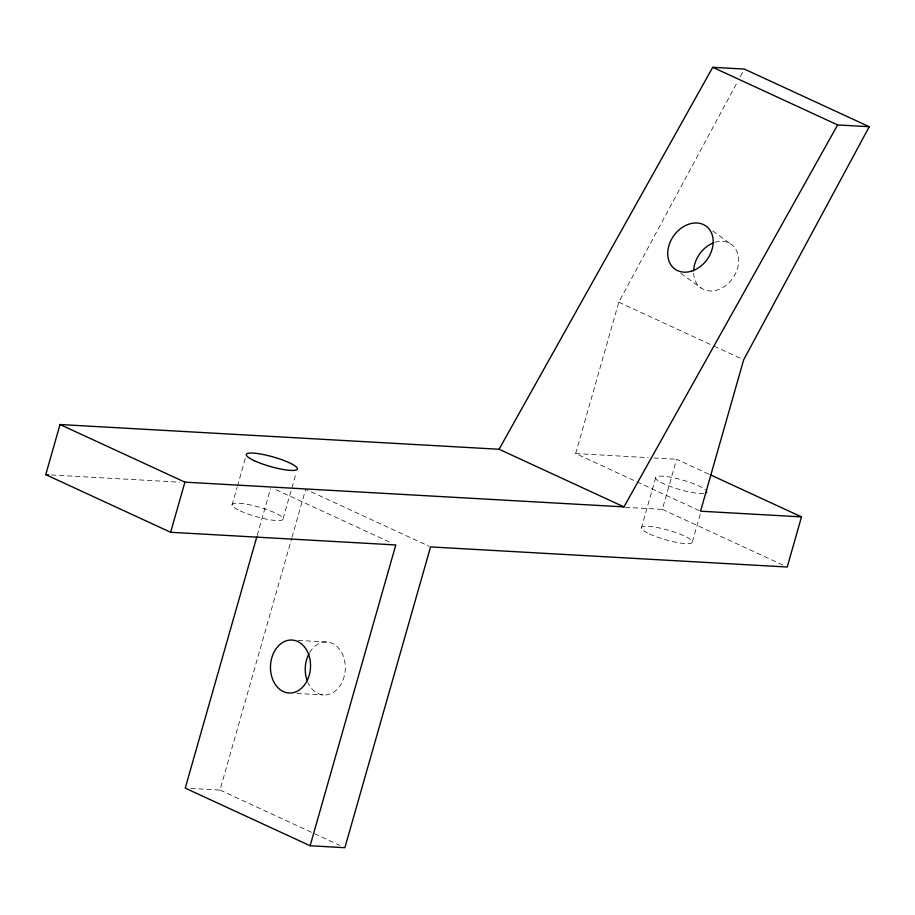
<?xml version="1.0" encoding="UTF-8"?>
<svg xmlns="http://www.w3.org/2000/svg" width="915" height="915" viewBox="0 0 915 915"><rect width="100%" height="100%" fill="white"/><g stroke="black" fill="none" stroke-linecap="round" stroke-linejoin="round"><path stroke-width="0.69" stroke-dasharray="4.58 3.43" d="M232.033 505.069L237.054 487.455M237.442 486.105L245.552 457.649M257.218 535.401L270.52 488.702M283.112 518.679L296.231 472.62M190.789 788.421L219.989 790.068L291.588 538.729M291.976 537.357L305.667 489.285L429.261 546.324M699.254 510.604L575.661 453.566L618.78 302.179L737.616 81.618M641.312 528.127L655.598 477.996M625.254 507.299L662.346 509.381L676.62 459.25L708.805 474.107M692.381 541.737L700.879 511.931M740.315 76.597L744.364 69.082M575.661 453.566L648.186 457.649M653.87 457.969L676.62 459.25M51.446 474.965L179.706 482.194M298.118 640.397L327.318 642.044M296.803 693.456L323.224 694.943M618.78 302.179L712.762 345.55M714.055 346.144L742.374 359.218M662.346 509.381L785.939 566.419M276.056 489.708L391.929 543.178M219.989 790.068L339.728 845.323M712.694 230.912L731.119 244.259M680.806 273.333L701.164 288.076M703.726 493.414A26.535 4.975 15.9 0 1 663.752 483.829A26.535 4.975 15.9 0 1 667.538 476.704A26.535 4.975 15.9 0 1 705.545 489.983M309.659 652.532A26.535 20.027 -86.8 0 1 339.659 649.433A26.535 20.027 -86.8 0 1 337.372 689.109A26.535 20.027 -86.8 0 1 307.932 682.533M714.821 242.383A26.535 20.53 -56.3 0 1 738.657 258.979A26.535 20.53 -56.3 0 1 717.474 289.952A26.535 20.53 -56.3 0 1 693.639 273.368M649.467 533.96A26.535 4.975 15.9 0 0 691.763 542.915A26.535 4.975 15.9 0 0 659.315 527.944A26.535 4.975 15.9 0 0 649.467 533.96M240.199 510.902A26.535 4.975 15.9 0 0 282.483 519.857A26.535 4.975 15.9 0 0 250.047 504.874A26.535 4.975 15.9 0 0 240.199 510.902"/><path stroke-width="1.37" d="M310.116 845.746L395.795 544.963L170.636 532.278L45.75 474.645L60.035 424.514L499.075 449.254L623.961 506.887L837.637 124.932L869.25 126.716L743.666 359.812L700.535 511.199L801.506 516.884L787.22 567.014L430.553 546.918L344.875 847.702L310.116 845.746L185.23 788.112L256.829 536.773M170.636 532.278L184.91 482.148L623.961 506.887M499.075 449.254L712.751 67.298L744.364 69.082L869.25 126.716M45.75 474.645L48.598 474.805M712.751 67.298L837.637 124.932M710.097 474.702L801.506 516.884M60.035 424.514L184.91 482.148M706.666 491.607A26.535 4.975 15.9 0 1 706.048 492.785M306.982 680.108A26.535 20.027 -86.8 0 1 309.03 653.653M693.616 270.851A26.535 20.53 -56.3 0 1 713.654 242.795M306.754 681.378A26.535 20.027 -86.8 0 0 292.56 640.088A26.535 20.027 -86.8 0 0 272.213 678.141A26.535 20.027 -86.8 0 0 306.754 681.378M254.473 460.771A26.535 4.975 15.9 0 0 296.769 469.727A26.535 4.975 15.9 0 0 264.321 454.744A26.535 4.975 15.9 0 0 254.473 460.771M691.523 271.16A26.535 20.473 -54.1 0 0 709.605 229.676A26.535 20.473 -54.1 0 0 670.26 241.88A26.535 20.473 -54.1 0 0 691.523 271.16"/></g></svg>
